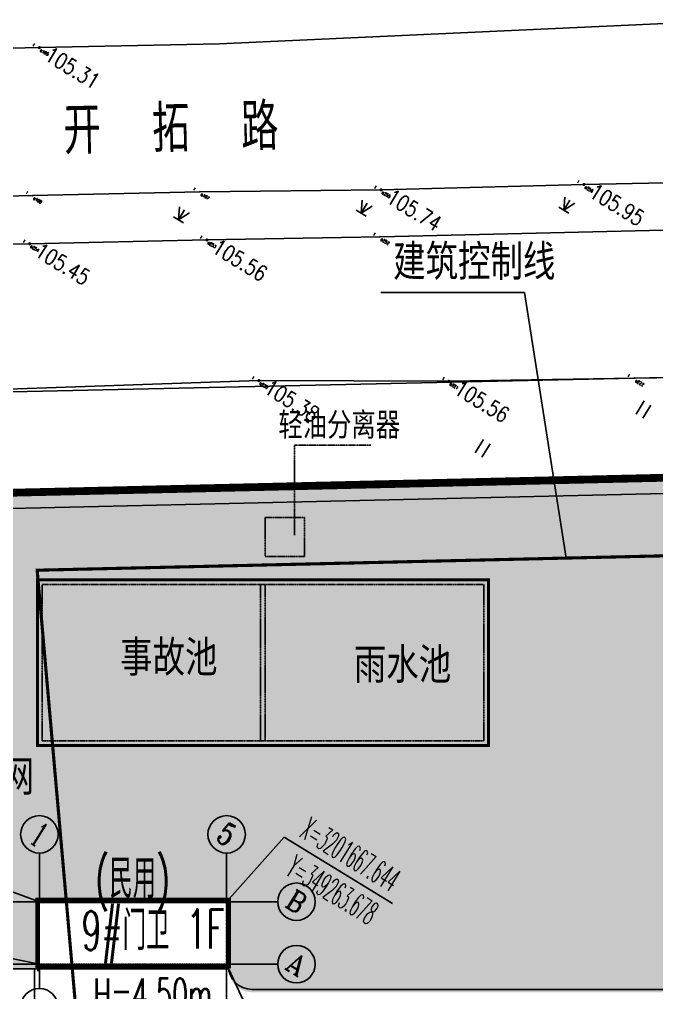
# Model space of a CAD drawing. Header units: millimetres. Extents: x -330863 to 383137, y -246038 to 314990.
# Drawn here: x -119664 to -78836, y 162154 to 224487 of the extents above; entities that cross this region are included whole.
import ezdxf
from ezdxf.enums import TextEntityAlignment as Align

# ---------------------------------------------------------------- set-up
doc = ezdxf.new("R2010")
doc.units = ezdxf.units.MM
for name, pattern in [('DASH', [0.35, 0.25, -0.1]), ('DOTE', [2.42, 2, -0.2, 0.02, -0.2]), ('X2', [10, 8, -2])]:
    doc.linetypes.add(name, pattern=pattern)
for name, color, linetype in [('-GRASS', 114, 'Continuous'), ('-建筑轮廓线', 7, 'Continuous'), ('-总图道路', 7, 'Continuous'), ('-文字', 7, 'Continuous'), ('A-fence', 6, 'Continuous'), ('AXIS', 7, 'Continuous'), ('AXIS_TEXT', 7, 'Continuous'), ('DIM_COOR', 7, 'Continuous'), ('GCD', 8, 'Continuous'), ('MAP', 251, 'Continuous'), ('PUB_TEXT', 7, 'Continuous'), ('S市政接口', 7, 'Continuous'), ('农转用2000坐标', 6, 'Continuous')]:
    doc.layers.add(name, color=color, linetype=linetype)
doc.layers.add('DOTE', color=7, linetype='DOTE', lineweight=0)
doc.styles.add('_HZTXT', font='simplex.shx', dxfattribs={"width": 0.8, "bigfont": 'hztxt.shx'})
doc.styles.add('_TCH_AXIS', font='complex.shx', dxfattribs={"bigfont": 'gbcbig.shx'})
doc.styles.add('_TCH_DIM', font='SIMPLEX.shx', dxfattribs={"width": 0.6, "bigfont": 'GBCBIG.shx'})
doc.styles.add('hz', font='simplex', dxfattribs={"width": 0.7, "bigfont": 'hztxt'})
doc.styles.add('等线体', font='simplex.shx', dxfattribs={"width": 0.6, "bigfont": 'hztxt.shx'})
doc.linetypes.add('FENCELINE2', pattern='A,0.25,-0.1,[132,ltypeshp.shx,S=0.1,R=0,X=-0.1,Y=0],-0.1,1', length=1.45)
pattern_1 = [(58.51216202, (-1970228605.7, -2547630934.4), (-329.70504027, 1372.03724668), [264.58066, -1731.01015]), (13.51216202, (-1970228605.7, -2547630934.4), (-329.705265, 1372.03818184), [264.58066, -1146.51615]), (103.51216202, (-1970228605.7, -2547630934.4), (-1372.03818184, -329.705265), [264.58066, -1146.51615])]

# ---------------------------------------------------------------- blocks, each defined once
blk = doc.blocks.new('A$C163D69A9')
at = {"layer": 'S市政接口', "linetype": 'DASH', "ltscale": 0.005}
for p, q in [((-92.359, 258.462), (-96.535, 255.904)), ((-93.528, 250.994), (-96.535, 255.904)), ((-93.722, 247.151), (-88.499, 238.623)), ((-93.466, 247.307), (-88.243, 238.78))]:
    blk.add_line(p, q, dxfattribs=at)
at = {"layer": 'S市政接口', "linetype": 'DASH', "ltscale": 0.005, "const_width": 0.2}
blk.add_lwpolyline([(-100.536, 230.898), (-75.892, 245.993), (-81.428, 255.032), (-106.073, 239.937)], close=True, dxfattribs=at)
at = {"layer": 'S市政接口', "linetype": 'DASH', "ltscale": 0.005}
blk.add_lwpolyline([(-100.437, 231.311), (-76.304, 246.092), (-81.527, 254.62), (-105.66, 239.838)], close=True, dxfattribs=at)
blk.add_lwpolyline([(-92.274, 250.148), (-93.58, 252.28), (-95.712, 250.974), (-94.406, 248.842), (-92.274, 250.148)], dxfattribs=at)
at = {"layer": 'S市政接口', "width": 0.8}
blk.add_text('轻油分离器', height=1.5, rotation=31.48784, dxfattribs=at).set_placement((-94.801, 258.553), align=Align.MIDDLE)
for s, p in [('雨水池', (-85.453, 245.08, -3.445)), ('事故池', (-98.469, 237.658)), ('排入市政雨水管网', (-113.368, 219.576))]:
    blk.add_text(s, height=2, rotation=31.48784, dxfattribs=at).set_placement(p)
at = {"layer": 'S市政接口', "linetype": 'DASH', "ltscale": 0.005, "flags": 1}
for tag, p in [('WHAT', (-40.655, 255.774)), ('SPEC', (-40.655, 255.775)), ('UNIT', (-40.655, 255.775))]:
    blk.add_attdef(tag, p, '', height=0.0003, rotation=31.48783, dxfattribs=at)
blk = doc.blocks.new('gc124')
for p, q in [((-0.75, 1.5), (0, 0)), ((0, 0), (0, 1.5)), ((0, 0), (0.75, 1.5)), ((-0.75, 0), (0.75, 0))]:
    blk.add_line(p, q)
blk = doc.blocks.new('gc121')
for p, q in [((-0.5, -1), (-0.5, 1)), ((0.5, -1), (0.5, 1))]:
    blk.add_line(p, q)
blk = doc.blocks.new('GC200')
at = {"linetype": 'Continuous', "const_width": 0.2, "flags": 128}
blk.add_lwpolyline([(-0.1, 0, 1), (0.1, 0, 1)], format="xyb", close=True, dxfattribs=at)

msp = doc.modelspace()

# ---------------------------------------------------------------- hatches: boundary and pattern name
at = {"layer": '-GRASS'}
h = msp.add_hatch(dxfattribs=at)
h.set_pattern_fill('GRASS', color=256, scale=500, angle=-31.48783798)
h.set_pattern_definition(pattern_1)
h.paths.add_polyline_path([(-43597.577, 194921.108), (89999.579, 197988.569), (89999.578, 198988.843), (-123977.914, 194083.517), (-123889.268, 193077.569)])
h = msp.add_hatch(dxfattribs=at)
h.set_pattern_fill('GRASS', color=256, scale=500, angle=-31.48783798)
h.set_pattern_definition(pattern_1)
edge = h.paths.add_edge_path()
edge.add_line((-104767.137, 162171.25), (-52499.999, 162171.25))
edge.add_arc((-52499.999, 165171.25), 3000, 270, 360.00000001)
edge.add_line((-49499.999, 165171.25), (-49499.999, 189351.251))
edge.add_arc((-43999.999, 189351.25), 5500, 90, 179.99998945, ccw=False)
edge.add_line((-43999.999, 194851.25), (45331.364, 194671.25))
edge.add_line((45331.364, 194671.25), (44661.917, 196947.593))
edge.add_line((44661.917, 196947.593), (-123889.278, 193077.569))
edge.add_line((-123889.278, 193077.569), (-121297.916, 163671.25))
edge.add_line((-121297.916, 163671.25), (-120007.137, 163671.25))
edge.add_line((-120007.137, 163671.25), (-118507.137, 163671.25))
edge.add_line((-118507.137, 163671.25), (-118507.137, 167911.25))
edge.add_line((-118507.137, 167911.25), (-106267.137, 167911.25))
edge.add_line((-106267.137, 167911.25), (-106267.137, 163671.25))
edge.add_arc((-104767.137, 163671.25), 1500, 180.00000014, 269.99999996)

# ---------------------------------------------------------------- linework, layer by layer
at = {"layer": '-GRASS', "elevation": 10100}
msp.add_lwpolyline([(-106267.137, 167911.25), (-106267.137, 163671.25), (-118507.137, 163671.25), (-118507.137, 167911.25)], close=True, dxfattribs=at)
at = {"layer": '-建筑轮廓线', "const_width": 300, "elevation": 10100}
msp.add_lwpolyline([(-106267.137, 168091.25), (-118507.137, 168091.25), (-118507.137, 163851.25), (-106267.137, 163851.25)], close=True, dxfattribs=at)
at = {"layer": '-总图道路', "linetype": 'Continuous'}
for p, q in [((111441.934, 232770.669, 10100), (-106852.704, 222935.877, 10100)), ((-118382.276, 222681.521, 10100), (-133766.82, 222348.034, 10100)), ((-106852.704, 222935.877, 10100), (-118382.276, 222681.521, 10100))]:
    msp.add_line(p, q, dxfattribs=at)
at = {"layer": '-总图道路'}
for p, q in [((-133238.854, 200361.155, 10100), (-41840.161, 202329.045, 10100)), ((-118507.137, 163971.25, 10100), (-139808.108, 163971.25, 10100)), ((-118507.137, 163671.25, 10100), (-139808.108, 163671.25, 10100)), ((-118710.176, 145697.945, 10100), (-118710.176, 163671.25, 10100)), ((-118478.547, 163526.815, 10100), (-118507.137, 163851.25, 10100)), ((-52499.411, 162351.25, 10100), (-104767.137, 162351.25, 10100))]:
    msp.add_line(p, q, dxfattribs=at)
msp.add_arc((-104767.137, 163851.25, 10100), 1500, 180, 270, dxfattribs=at)
at = {"layer": 'A-fence', "linetype": 'FENCELINE2', "ltscale": 0.0025}
msp.add_line((-123889.278, 193077.569, 10100), (91000.001, 198011.54, 10100), dxfattribs=at)
at = {"layer": 'AXIS'}
for p, q in [((-118387.137, 167971.25, 10100), (-118387.137, 171085.383, 10100)), ((-106387.137, 167971.25, 10100), (-106387.137, 171085.383, 10100)), ((-118387.137, 167971.25, 10100), (-121661.946, 167971.25, 10100)), ((-106387.137, 167971.25, 10100), (-103112.329, 167971.25, 10100)), ((-118387.137, 163971.25, 10100), (-121661.946, 163971.25, 10100)), ((-118387.137, 163971.25, 10100), (-118387.137, 162414.184, 10100)), ((-106387.137, 163971.25, 10100), (-103112.329, 163971.25, 10100)), ((-106387.137, 163971.25, 10100), (-106387.137, 160857.118, 10100))]:
    msp.add_line(p, q, dxfattribs=at)
for centre in [(-118387.137, 172285.383, 10100), (-106387.137, 172285.383, 10100), (-101912.329, 167971.25, 10100), (-101912.329, 163971.25, 10100), (-118387.137, 161214.184, 10100)]:
    msp.add_circle(centre, 1200, dxfattribs=at)
at = {"layer": 'DIM_COOR'}
for p, q in [((-106387.137, 167971.25, 10100), (-102701.242, 172112.941, 10100)), ((-102701.242, 172112.941, 10100), (-95750.468, 167855.53, 10100)), ((-118387.137, 167971.25, 10100), (-123158.267, 169700.67, 10100)), ((-118387.137, 163971.25, 10100), (-125720.591, 165460.783, 10100)), ((-106387.138, 163971.25, 10100), (-104920.408, 160782.538, 10100))]:
    msp.add_line(p, q, dxfattribs=at)
at = {"layer": 'DOTE', "ltscale": 0.0015}
for p, q in [((-106387.137, 167971.25, 10100), (-118387.137, 167971.25, 10100)), ((-118387.137, 163971.25, 10100), (-118387.137, 167971.25, 10100)), ((-106387.137, 163971.25, 10100), (-106387.137, 167971.25, 10100)), ((-106387.138, 163971.25, 10100), (-118387.137, 163971.25, 10100))]:
    msp.add_line(p, q, dxfattribs=at)
at = {"layer": 'MAP', "elevation": 118917, "flags": 128}
msp.add_lwpolyline([(-75651.381, 211063.715), (-96555.593, 210569.593), (-107648.948, 210361.155), (-119008.417, 210122.222), (-133415.129, 209853.538), (-133961.126, 210129.68), (-134424.105, 210523.176), (-134592.627, 210816.337), (-134634.991, 211316.7), (-134522.285, 211845.366), (-134358.441, 212268.907), (-134213.378, 212450.351), (-133770.907, 212741.878), (-133217.622, 212902.304), (-128570.909, 212970.249), (-118818.457, 213208.446), (-108085.432, 213454.652), (-96483.047, 213569.422), (-83485.212, 213917.71), (-69006.421, 214210.261)], dxfattribs=at)
at = {"layer": 'MAP', "linetype": 'Continuous', "elevation": 109967, "flags": 128}
msp.add_lwpolyline([(-143999.836, 145367.635), (-145571.278, 164030.516), (-146786.922, 178897.636), (-147586.298, 186642.602), (-146568.598, 190109.543), (-144692.313, 193710.809), (-143674.295, 195300.102), (-142503.882, 196506.401), (-139862.775, 197959.936), (-137118.22, 199097.983), (-133290.645, 200344.291), (-132204.31, 200402.442), (-121046.507, 200775.45), (-104319.597, 201351.517), (-92133.769, 201314.141), (-80240.754, 201514.75), (-65898.105, 201717.133), (-54226.837, 202068.809), (-42140.161, 202329.045), (-28739.624, 202678.108), (-14409.116, 203015.749), (50.713, 203447.736), (17224.283, 203711.521)], dxfattribs=at)
at = {"layer": 'MAP', "linetype": 'Continuous', "elevation": 10100, "flags": 128}
msp.add_lwpolyline([(89999.578, 198988.843), (-123977.914, 194083.517), (-92775.774, -159992.924), (90000.001, -167056.359)], close=True, dxfattribs=at)
at = {"layer": 'MAP', "linetype": 'Continuous'}
for p in [(-118382.276, 222681.521, 115413), (-83485.212, 213917.71, 116045), (-118818.457, 213208.446, 115560), (-108085.432, 213454.652, 115681), (-96483.047, 213569.422, 115843), (-119008.417, 210122.222, 115548), (-107648.948, 210361.155, 115663), (-96555.593, 210569.593, 115804), (-104319.597, 201351.517, 115482), (-80240.754, 201514.75, 115912), (-92133.769, 201314.141, 115658)]:
    msp.add_point(p, dxfattribs=at)
at = {"layer": 'S市政接口'}
for p, q in [((-96496.1, 206996.993, 10100), (-87306.454, 206996.993, 10100)), ((-87306.454, 206996.993, 10100), (-84620.92, 189984.442, 10100))]:
    msp.add_line(p, q, dxfattribs=at)
at = {"layer": '农转用2000坐标', "color": 1, "linetype": 'DASH', "ltscale": 0.01, "const_width": 500, "elevation": 10100}
msp.add_lwpolyline([(89999.578, 198988.843), (-123977.914, 194083.517), (-92775.774, -159992.924), (90000.001, -167056.359)], close=True, dxfattribs=at)
at = {"layer": '农转用2000坐标', "color": 5, "linetype": 'X2', "ltscale": 0.001, "const_width": 200, "elevation": 10100}
msp.add_lwpolyline([(84999.584, 193872.907), (-118528.817, 189207.121), (-88181.695, -155166.731), (84999.995, -161859.4)], close=True, dxfattribs=at)

# ---------------------------------------------------------------- block references
at = {"layer": 'MAP', "linetype": 'Continuous'}
ref = msp.add_blockref('GC200', (-118382.276, 222681.521, 115413), dxfattribs=dict(at, xscale=500, yscale=500, zscale=500, rotation=328.5121620192327))
ref.add_attrib('height', '105.31', dxfattribs={"layer": 'GCD', "linetype": 'Continuous', "height": 1000, "rotation": 328.51216201, "style": '等线体', "width": 0.8}).set_placement((-117870.625, 222368.131, 115413), align=Align.MIDDLE_LEFT)
ref = msp.add_blockref('GC200', (-83485.212, 213917.71, 116045), dxfattribs=dict(at, xscale=500, yscale=500, zscale=500, rotation=328.5121620192327))
ref.add_attrib('height', '105.95', dxfattribs={"layer": 'GCD', "linetype": 'Continuous', "height": 1000, "rotation": 328.51216201, "style": '等线体', "width": 0.8}).set_placement((-82973.562, 213604.32, 116045), align=Align.MIDDLE_LEFT)
ref = msp.add_blockref('GC200', (-96483.047, 213569.422, 115843), dxfattribs=dict(at, xscale=500, yscale=500, zscale=500, rotation=328.5121620192327))
ref.add_attrib('height', '105.74', dxfattribs={"layer": 'GCD', "linetype": 'Continuous', "height": 1000, "rotation": 328.51216201, "style": '等线体', "width": 0.8}).set_placement((-95971.396, 213256.032, 115843), align=Align.MIDDLE_LEFT)
at = {"layer": 'MAP', "linetype": 'Continuous', "xscale": 500, "yscale": 500, "zscale": 1000, "rotation": 328.5121620192327}
for name, p in [('gc124', (-97771.712, 212072.635, 10100)), ('gc124', (-84779.037, 212275.39, 10100)), ('gc124', (-109471.683, 211650.01, 10100)), ('gc121', (-79669.229, 199493.737, 10100)), ('gc121', (-89982.243, 197015.486, 10100))]:
    msp.add_blockref(name, p, dxfattribs=at)
at = {"layer": 'MAP', "linetype": 'Continuous'}
ref = msp.add_blockref('GC200', (-119008.417, 210122.222, 115548), dxfattribs=dict(at, xscale=500, yscale=500, zscale=500, rotation=328.5121620192327))
ref.add_attrib('height', '105.45', dxfattribs={"layer": 'GCD', "linetype": 'Continuous', "height": 1000, "rotation": 328.51216201, "style": '等线体', "width": 0.8}).set_placement((-118496.766, 209808.832, 115548), align=Align.MIDDLE_LEFT)
ref = msp.add_blockref('GC200', (-107648.948, 210361.155, 115663), dxfattribs=dict(at, xscale=500, yscale=500, zscale=500, rotation=328.5121620192327))
ref.add_attrib('height', '105.56', dxfattribs={"layer": 'GCD', "linetype": 'Continuous', "height": 1000, "rotation": 328.51216201, "style": '等线体', "width": 0.8}).set_placement((-107137.298, 210047.765, 115663), align=Align.MIDDLE_LEFT)
ref = msp.add_blockref('GC200', (-104319.597, 201351.517, 115482), dxfattribs=dict(at, xscale=500, yscale=500, zscale=500, rotation=328.5121620192327))
ref.add_attrib('height', '105.38', dxfattribs={"layer": 'GCD', "linetype": 'Continuous', "height": 1000, "rotation": 328.51216201, "style": '等线体', "width": 0.8}).set_placement((-103807.947, 201038.126, 115482), align=Align.MIDDLE_LEFT)
ref = msp.add_blockref('GC200', (-92133.769, 201314.141, 115658), dxfattribs=dict(at, xscale=500, yscale=500, zscale=500, rotation=328.5121620192327))
ref.add_attrib('height', '105.56', dxfattribs={"layer": 'GCD', "linetype": 'Continuous', "height": 1000, "rotation": 328.51216201, "style": '等线体', "width": 0.8}).set_placement((-91622.118, 201000.751, 115658), align=Align.MIDDLE_LEFT)
at = {"layer": 'S市政接口', "xscale": 1000, "yscale": 1000, "zscale": 1000, "rotation": 328.5121620192327}
msp.add_blockref('A$C163D69A9', (-153376.98, -71425.813, 10100), dxfattribs=at)

# ---------------------------------------------------------------- texts
at = {"layer": '-文字', "linetype": 'Continuous', "style": '_HZTXT', "width": 0.6}
for s, height, p in [('(民用)', 2500, (-114804.586, 168193.653, 10100)), ('9#门卫', 2500, (-115687.981, 164869.374, 10100)), ('1F', 2500, (-108962.231, 164979.168, 10100)), ('H=4.50m', 2000, (-114926.668, 161050.998, 10100))]:
    msp.add_text(s, height=height, rotation=359.99993893, dxfattribs=at).set_placement(p)
at = {"layer": 'AXIS_TEXT', "style": '_TCH_AXIS', "width": 1}
msp.add_text('1', height=1544.164, rotation=328.5121619, dxfattribs=at).set_placement((-119072.578, 171799.82, 10100), (-118508.241, 171454.158, 10100), align=Align.FIT)
at = {"layer": 'AXIS_TEXT', "style": '_TCH_AXIS'}
for s, height, rotation, p, p2 in [('5', 1397.844, 328.51216198, (-107149.535, 171932.749, 10100), (-106354.859, 171446.003, 10100)), ('B', 1305.771, 328.51216197, (-102704.045, 167690.56, 10100), (-101802.642, 167138.443, 10100)), ('A', 1275.551, 328.51216199, (-102711.62, 163712.919, 10100), (-101779.282, 163141.854, 10100))]:
    msp.add_text(s, height=height, rotation=rotation, dxfattribs=at).set_placement(p, p2, align=Align.FIT)
at = {"layer": 'MAP', "linetype": 'Continuous', "style": 'hz', "width": 0.8}
for s, p in [('l', (-118834.307, 222784.106, 115413)), ('a195', (-118373.616, 222456.341, 115413)), ('l', (-96935.078, 213672.007, 115843)), ('l', (-83937.244, 214020.295, 116045)), ('l', (-119270.488, 213311.03, 115560)), ('l', (-108537.463, 213557.237, 115681)), ('a197', (-108076.773, 213229.472, 115681)), ('a255', (-96474.387, 213344.242, 115843)), ('a256', (-83476.553, 213692.53, 116045)), ('a198', (-118809.797, 212983.266, 115560)), ('l', (-97007.624, 210672.177, 115804)), ('l', (-119460.448, 210224.807, 115548)), ('l', (-108100.979, 210463.74, 115663)), ('a253', (-107640.289, 210135.975, 115663)), ('a252', (-96546.933, 210344.412, 115804)), ('a254', (-118999.757, 209897.042, 115548)), ('l', (-104771.628, 201454.101, 115482)), ('l', (-92585.8, 201416.725, 115658)), ('l', (-80692.785, 201617.334, 115912)), ('a222', (-80232.094, 201289.569, 115912)), ('a220', (-104310.938, 201126.336, 115482)), ('a221', (-92125.11, 201088.961, 115658))]:
    msp.add_text(s, height=200, rotation=328.51216201, dxfattribs=at).set_placement(p)
at = {"layer": 'MAP', "linetype": 'Continuous', "style": '等线体', "width": 0.8}
msp.add_text('开  拓  路', height=3000, rotation=1.23349698, dxfattribs=at).set_placement((-109961.873, 217646.416, 10100), align=Align.MIDDLE)
at = {"layer": 'PUB_TEXT', "style": '_TCH_DIM', "width": 0.423529}
for s, p in [('X=3201667.644', (-101795.137, 172173.598, 10100)), ('Y=349263.678', (-102685.614, 169743.36, 10100))]:
    msp.add_text(s, height=1487.5, rotation=328.51216201, dxfattribs=at).set_placement(p)
at = {"layer": 'S市政接口', "width": 0.8}
msp.add_text('建筑控制线', height=2000, dxfattribs=at).set_placement((-95716.333, 208019.82, 10100))

doc.saveas('drawing.dxf')
